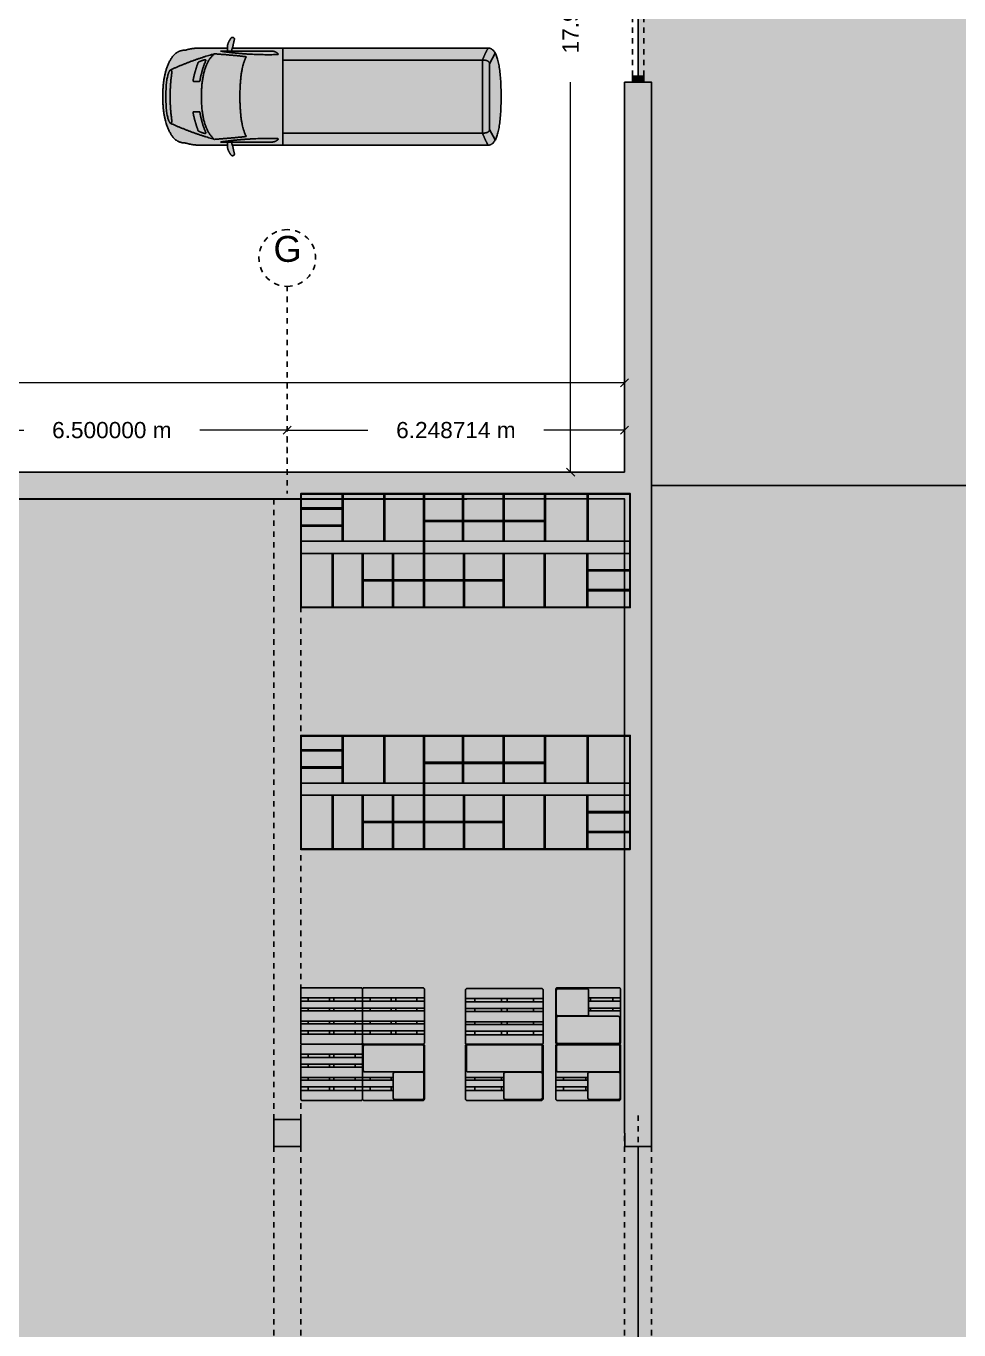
# Model space of a CAD drawing. Header units: metres. Extents: x -17 to 580, y -130 to 19.
# Drawn here: x 54.97 to 72.25, y -48.22 to -24.06 of the extents above; entities that cross this region are included whole.
import ezdxf

# ---------------------------------------------------------------- set-up
doc = ezdxf.new("R2010")
doc.units = ezdxf.units.M
for name, pattern in [('Column 50x50', [0]), ('Dash Line', [0.0009525, 0.000635, -0.0003175]), ('Dash Line_1', [0.008573, 0.005715, -0.002857]), ('Dash Line_2', [0.0009525, 0.000635, -0.0003175]), ('Default Separator', [0.0005, 0.0002, -0.0003]), ('Default Wall', [0]), ('Grey Dimension_ExtLine', [0.0025, 0, -0.0025]), ('Storage Zone 01', [0]), ('Storage Zone 02', [0]), ('Style Black Lines_4', [0]), ('Style Border  Fill_1', [0]), ('Style Border  Fill_4', [0])]:
    doc.linetypes.add(name, pattern=pattern)
for name, color, linetype, true_color in [('Annotations', 7, 'Continuous', 0x7a8bf7), ('Furniture', 7, 'Continuous', 0x7a8bf7), ('Imported blocks', 7, 'Continuous', 0x7a8bf7), ('Walls', 7, 'Continuous', 0xc7c7c7), ('Zones', 7, 'Continuous', 0x7a8bf7)]:
    doc.layers.add(name, color=color, linetype=linetype, true_color=true_color)
doc.styles.add('Grey Dimension', font='', dxfattribs={"height": 0.3})
doc.styles.add('Layout Text_1', font='', dxfattribs={"height": 0.48})
doc.styles.get('Grey Dimension').set_extended_font_data('arial')
doc.styles.get('Layout Text_1').set_extended_font_data('arial')
doc.dimstyles.new('Grey Dimension', dxfattribs={"dimtxt": 0.3, "dimasz": 0.15, "dimexe": 0, "dimexo": 0, "dimgap": 0.25, "dimtad": 0, "dimtih": 1, "dimtoh": 1, "dimdec": 6, "dimrnd": 1e-06, "dimzin": 0, "dimdsep": 46, "dimtxsty": 'Grey Dimension', "dimblk": 'OBLIQUE', "dimcen": 0.09, "dimadec": 0, "dimazin": 0, "dimtfac": 1, "dimtdec": 4, "dimtix": 1, "dimtofl": 0, "dimtmove": 2, "dimatfit": 3, "dimfxl": 1, "dimtolj": 1, "dimtzin": 0, "dimlwd": 5, "dimlwe": 5, "dimarcsym": 0})

# ---------------------------------------------------------------- blocks, each defined once
blk = doc.blocks.new('Pallets with goods')
at = {"layer": 'Imported blocks', "transparency": 33554483}
h = blk.add_hatch(color=256, dxfattribs=at)
edge = h.paths.add_edge_path(flags=0)
edge.add_spline(control_points=[(0.07, 0.191), (0.07, 0.67), (0.07, 1.149)], knot_values=[0, 0, 0, 1, 1, 1], degree=2, periodic=0)
edge.add_spline(control_points=[(0.07, 1.149), (0.078, 1.16), (0.087, 1.17)], knot_values=[0, 0, 0, 1, 1, 1], degree=2, periodic=0)
edge.add_spline(control_points=[(0.087, 1.17), (0.67, 1.17), (1.253, 1.17)], knot_values=[0, 0, 0, 1, 1, 1], degree=2, periodic=0)
edge.add_spline(control_points=[(1.253, 1.17), (1.262, 1.16), (1.27, 1.149)], knot_values=[0, 0, 0, 1, 1, 1], degree=2, periodic=0)
edge.add_spline(control_points=[(1.27, 1.149), (1.27, 0.67), (1.27, 0.191)], knot_values=[0, 0, 0, 1, 1, 1], degree=2, periodic=0)
edge.add_spline(control_points=[(1.27, 0.191), (1.262, 0.18), (1.253, 0.17)], knot_values=[0, 0, 0, 1, 1, 1], degree=2, periodic=0)
edge.add_spline(control_points=[(1.253, 0.17), (0.67, 0.17), (0.087, 0.17)], knot_values=[0, 0, 0, 1, 1, 1], degree=2, periodic=0)
edge.add_spline(control_points=[(0.087, 0.17), (0.078, 0.18), (0.07, 0.191)], knot_values=[0, 0, 0, 1, 1, 1], degree=2, periodic=0)
for points in [[(0.714, 0.932), (0.714, 0.992), (1.125, 0.992), (1.125, 0.932), (0.714, 0.932)], [(0.714, 0.811), (1.125, 0.811), (1.125, 0.763), (0.714, 0.763), (0.714, 0.811)]]:
    blk.add_hatch(color=256, dxfattribs=at).paths.add_polyline_path(points, flags=0)
at = {"layer": 'Imported blocks', "linetype": 'Style Black Lines_4'}
for points in [[(0.108, 1.153, 0.414214), (0.078, 1.123)], [(0.678, 1.123, 0.414214), (0.648, 1.153)], [(0.078, 0.701, 0.414214), (0.108, 0.671)], [(0.648, 0.671, 0.414214), (0.678, 0.701)]]:
    blk.add_lwpolyline(points, format="xyb", dxfattribs=at)
for points in [[(0.078, 1.123), (0.078, 0.701)], [(0.648, 1.153), (0.108, 1.153)], [(0.678, 0.701), (0.678, 1.123)], [(0.07, 0.992), (0.078, 0.992)], [(0.078, 0.932), (0.07, 0.932)], [(0.07, 0.811), (0.078, 0.811)], [(0.678, 0.992), (0.714, 0.992)], [(0.714, 0.932), (0.678, 0.932)], [(0.678, 0.811), (0.714, 0.811)], [(1.125, 0.992), (1.27, 0.992)], [(1.27, 0.932), (1.125, 0.932)], [(1.125, 0.811), (1.27, 0.811)], [(0.078, 0.763), (0.07, 0.763)], [(0.083, 0.634), (0.083, 0.212)], [(0.108, 0.671), (0.648, 0.671)], [(1.225, 0.664), (0.113, 0.664)], [(0.714, 0.763), (0.678, 0.763)], [(1.27, 0.763), (1.125, 0.763)], [(1.255, 0.212), (1.255, 0.634)], [(0.083, 0.577), (0.07, 0.577)], [(0.07, 0.529), (0.083, 0.529)], [(0.083, 0.408), (0.07, 0.408)], [(1.27, 0.577), (1.255, 0.577)], [(1.255, 0.529), (1.27, 0.529)], [(1.27, 0.408), (1.255, 0.408)], [(0.07, 0.348), (0.083, 0.348)], [(1.255, 0.348), (1.27, 0.348)], [(0.113, 0.182), (1.225, 0.182)]]:
    blk.add_lwpolyline(points, dxfattribs=at)
at = {"layer": 'Imported blocks', "linetype": 'Style Border  Fill_1'}
for points in [[(0.714, 0.932), (0.714, 0.992), (1.125, 0.992), (1.125, 0.932), (0.714, 0.932)], [(0.714, 0.811), (1.125, 0.811), (1.125, 0.763), (0.714, 0.763), (0.714, 0.811)]]:
    blk.add_lwpolyline(points, close=True, dxfattribs=at)
at = {"layer": 'Imported blocks'}
for points in [[(0.07, 1.149), (0.078, 1.16), (0.087, 1.17)], [(0.07, 0.191), (0.07, 0.67), (0.07, 1.149)], [(0.087, 1.17), (0.67, 1.17), (1.253, 1.17)], [(1.253, 1.17), (1.262, 1.16), (1.27, 1.149)], [(1.27, 1.149), (1.27, 0.67), (1.27, 0.191)], [(0.113, 0.664), (0.083, 0.664), (0.083, 0.634)], [(1.255, 0.634), (1.255, 0.664), (1.225, 0.664)], [(0.083, 0.212), (0.083, 0.182), (0.113, 0.182)], [(1.225, 0.182), (1.255, 0.182), (1.255, 0.212)], [(0.087, 0.17), (0.078, 0.18), (0.07, 0.191)], [(1.253, 0.17), (0.67, 0.17), (0.087, 0.17)], [(1.27, 0.191), (1.262, 0.18), (1.253, 0.17)]]:
    blk.add_open_spline(points, degree=2, dxfattribs=at)
blk = doc.blocks.new('Van')
at = {"layer": 'Imported blocks', "transparency": 33554483}
h = blk.add_hatch(color=256, dxfattribs=at)
edge = h.paths.add_edge_path(flags=0)
edge.add_spline(control_points=[(4.154, 0.359), (4.154, 0.12), (3.254, 0.12)], knot_values=[0, 0, 0, 1, 1, 1], degree=2, periodic=0)
edge.add_spline(control_points=[(3.254, 0.12), (2.354, 0.12), (2.354, 0.359)], knot_values=[0, 0, 0, 1, 1, 1], degree=2, periodic=0)
edge.add_spline(control_points=[(2.354, 0.359), (2.354, 2.729), (2.354, 5.099)], knot_values=[0, 0, 0, 1, 1, 1], degree=2, periodic=0)
edge.add_spline(control_points=[(2.354, 5.099), (2.344, 5.095), (2.334, 5.09)], knot_values=[0, 0, 0, 1, 1, 1], degree=2, periodic=0)
edge.add_spline(control_points=[(2.334, 5.09), (2.261, 5.078), (2.189, 5.058)], knot_values=[0, 0, 0, 1, 1, 1], degree=2, periodic=0)
edge.add_spline(control_points=[(2.189, 5.058), (2.167, 5.063), (2.16, 5.085)], knot_values=[0, 0, 0, 1, 1, 1], degree=2, periodic=0)
edge.add_spline(control_points=[(2.16, 5.085), (2.154, 5.107), (2.17, 5.123)], knot_values=[0, 0, 0, 1, 1, 1], degree=2, periodic=0)
edge.add_spline(control_points=[(2.17, 5.123), (2.224, 5.162), (2.287, 5.184)], knot_values=[0, 0, 0, 1, 1, 1], degree=2, periodic=0)
edge.add_spline(control_points=[(2.287, 5.184), (2.32, 5.188), (2.354, 5.188)], knot_values=[0, 0, 0, 1, 1, 1], degree=2, periodic=0)
edge.add_spline(control_points=[(2.354, 5.188), (2.354, 5.445), (2.354, 5.703)], knot_values=[0, 0, 0, 1, 1, 1], degree=2, periodic=0)
edge.add_spline(control_points=[(2.354, 5.703), (2.354, 5.838), (2.394, 5.966)], knot_values=[0, 0, 0, 1, 1, 1], degree=2, periodic=0)
edge.add_spline(control_points=[(2.394, 5.966), (2.394, 6.122), (2.522, 6.212)], knot_values=[0, 0, 0, 1, 1, 1], degree=2, periodic=0)
edge.add_spline(control_points=[(2.522, 6.212), (2.774, 6.388), (3.254, 6.388)], knot_values=[0, 0, 0, 1, 1, 1], degree=2, periodic=0)
edge.add_spline(control_points=[(3.254, 6.388), (3.734, 6.388), (3.987, 6.212)], knot_values=[0, 0, 0, 1, 1, 1], degree=2, periodic=0)
edge.add_spline(control_points=[(3.987, 6.212), (4.114, 6.122), (4.115, 5.966)], knot_values=[0, 0, 0, 1, 1, 1], degree=2, periodic=0)
edge.add_spline(control_points=[(4.115, 5.966), (4.154, 5.838), (4.154, 5.703)], knot_values=[0, 0, 0, 1, 1, 1], degree=2, periodic=0)
edge.add_spline(control_points=[(4.154, 5.703), (4.154, 5.445), (4.154, 5.188)], knot_values=[0, 0, 0, 1, 1, 1], degree=2, periodic=0)
edge.add_spline(control_points=[(4.154, 5.188), (4.188, 5.188), (4.222, 5.184)], knot_values=[0, 0, 0, 1, 1, 1], degree=2, periodic=0)
edge.add_spline(control_points=[(4.222, 5.184), (4.285, 5.162), (4.338, 5.123)], knot_values=[0, 0, 0, 1, 1, 1], degree=2, periodic=0)
edge.add_spline(control_points=[(4.338, 5.123), (4.354, 5.107), (4.348, 5.085)], knot_values=[0, 0, 0, 1, 1, 1], degree=2, periodic=0)
edge.add_spline(control_points=[(4.348, 5.085), (4.342, 5.063), (4.319, 5.058)], knot_values=[0, 0, 0, 1, 1, 1], degree=2, periodic=0)
edge.add_spline(control_points=[(4.319, 5.058), (4.248, 5.078), (4.174, 5.09)], knot_values=[0, 0, 0, 1, 1, 1], degree=2, periodic=0)
edge.add_spline(control_points=[(4.174, 5.09), (4.164, 5.095), (4.154, 5.099)], knot_values=[0, 0, 0, 1, 1, 1], degree=2, periodic=0)
edge.add_spline(control_points=[(4.154, 5.099), (4.154, 2.729), (4.154, 0.359)], knot_values=[0, 0, 0, 1, 1, 1], degree=2, periodic=0)
at = {"layer": 'Imported blocks', "linetype": 'Style Black Lines_4'}
for points in [[(2.412, 5.315), (2.412, 4.367)], [(4.096, 5.315), (4.096, 4.367)], [(2.577, 4.161), (2.354, 4.161)], [(3.931, 4.161), (4.154, 4.161)], [(2.646, 0.335), (2.453, 0.229)], [(3.862, 0.335), (4.056, 0.229)]]:
    blk.add_lwpolyline(points, dxfattribs=at)
at = {"layer": 'Imported blocks'}
for points in [[(2.522, 6.212), (2.774, 6.388), (3.254, 6.388)], [(3.254, 6.33), (2.869, 6.33), (2.763, 6.251)], [(3.254, 6.388), (3.734, 6.388), (3.987, 6.212)], [(3.745, 6.251), (3.639, 6.33), (3.254, 6.33)], [(2.394, 5.966), (2.394, 6.122), (2.522, 6.212)], [(2.462, 5.429), (2.58, 5.852), (2.763, 6.251)], [(2.763, 6.251), (2.762, 6.237), (2.772, 6.227)], [(2.772, 6.227), (2.782, 6.217), (2.796, 6.217)], [(2.796, 6.217), (3.024, 6.251), (3.254, 6.251)], [(3.254, 6.251), (3.484, 6.251), (3.712, 6.217)], [(3.712, 6.217), (3.726, 6.217), (3.736, 6.227)], [(3.736, 6.227), (3.746, 6.237), (3.745, 6.251)], [(3.745, 6.251), (3.929, 5.852), (4.047, 5.429)], [(3.987, 6.212), (4.114, 6.122), (4.115, 5.966)], [(2.354, 5.703), (2.354, 5.838), (2.394, 5.966)], [(2.958, 5.826), (2.786, 5.794), (2.622, 5.731)], [(2.969, 5.823), (2.964, 5.827), (2.958, 5.826)], [(2.974, 5.813), (2.974, 5.819), (2.969, 5.823)], [(2.972, 5.71), (2.972, 5.761), (2.974, 5.813)], [(3.535, 5.813), (3.535, 5.819), (3.539, 5.823)], [(3.536, 5.71), (3.536, 5.761), (3.535, 5.813)], [(3.539, 5.823), (3.544, 5.827), (3.55, 5.826)], [(3.55, 5.826), (3.723, 5.794), (3.886, 5.731)], [(4.115, 5.966), (4.154, 5.838), (4.154, 5.703)], [(2.354, 5.188), (2.354, 5.445), (2.354, 5.703)], [(2.462, 5.429), (2.657, 5.671), (3.254, 5.671)], [(2.615, 5.725), (2.585, 5.668), (2.57, 5.605)], [(2.57, 5.605), (2.568, 5.597), (2.574, 5.592)], [(2.574, 5.592), (2.58, 5.587), (2.588, 5.59)], [(2.588, 5.59), (2.767, 5.669), (2.961, 5.698)], [(2.622, 5.731), (2.617, 5.729), (2.615, 5.725)], [(2.961, 5.698), (2.972, 5.699), (2.972, 5.71)], [(3.254, 5.671), (3.852, 5.671), (4.047, 5.429)], [(3.547, 5.698), (3.536, 5.699), (3.536, 5.71)], [(3.921, 5.59), (3.741, 5.669), (3.547, 5.698)], [(3.886, 5.731), (3.891, 5.729), (3.893, 5.725)], [(3.893, 5.725), (3.923, 5.668), (3.938, 5.605)], [(3.934, 5.592), (3.928, 5.587), (3.921, 5.59)], [(3.938, 5.605), (3.94, 5.597), (3.934, 5.592)], [(4.154, 5.703), (4.154, 5.445), (4.154, 5.188)], [(2.515, 4.84), (2.483, 5.134), (2.462, 5.429)], [(4.047, 5.429), (4.026, 5.134), (3.994, 4.84)], [(2.16, 5.085), (2.154, 5.107), (2.17, 5.123)], [(2.189, 5.058), (2.167, 5.063), (2.16, 5.085)], [(2.17, 5.123), (2.224, 5.162), (2.287, 5.184)], [(2.334, 5.09), (2.261, 5.078), (2.189, 5.058)], [(2.287, 5.184), (2.32, 5.188), (2.354, 5.188)], [(2.354, 5.099), (2.344, 5.095), (2.334, 5.09)], [(2.354, 5.188), (2.383, 5.188), (2.412, 5.184)], [(2.412, 5.113), (2.382, 5.109), (2.354, 5.099)], [(2.354, 0.359), (2.354, 2.729), (2.354, 5.099)], [(2.476, 4.268), (2.49, 4.794), (2.412, 5.315)], [(4.033, 4.268), (4.018, 4.794), (4.096, 5.315)], [(4.154, 5.188), (4.125, 5.188), (4.096, 5.184)], [(4.096, 5.113), (4.126, 5.109), (4.154, 5.099)], [(4.154, 5.188), (4.188, 5.188), (4.222, 5.184)], [(4.174, 5.09), (4.164, 5.095), (4.154, 5.099)], [(4.154, 5.099), (4.154, 2.729), (4.154, 0.359)], [(4.319, 5.058), (4.248, 5.078), (4.174, 5.09)], [(4.222, 5.184), (4.285, 5.162), (4.338, 5.123)], [(4.348, 5.085), (4.342, 5.063), (4.319, 5.058)], [(4.338, 5.123), (4.354, 5.107), (4.348, 5.085)], [(3.254, 4.958), (2.729, 4.958), (2.515, 4.84)], [(3.994, 4.84), (3.779, 4.958), (3.254, 4.958)], [(2.412, 4.367), (2.411, 4.328), (2.429, 4.294)], [(4.096, 4.367), (4.097, 4.328), (4.08, 4.294)], [(2.429, 4.294), (2.475, 4.218), (2.476, 4.268)], [(2.577, 0.465), (2.577, 2.313), (2.577, 4.161)], [(2.577, 4.161), (3.254, 4.161), (3.931, 4.161)], [(3.931, 4.161), (3.931, 2.313), (3.931, 0.465)], [(4.08, 4.294), (4.034, 4.218), (4.033, 4.268)], [(2.577, 0.465), (2.461, 0.422), (2.354, 0.359)], [(3.254, 0.12), (2.354, 0.12), (2.354, 0.359)], [(2.646, 0.335), (2.577, 0.335), (2.577, 0.465)], [(3.931, 0.465), (3.254, 0.465), (2.577, 0.465)], [(3.862, 0.335), (3.254, 0.335), (2.646, 0.335)], [(4.154, 0.359), (4.154, 0.12), (3.254, 0.12)], [(3.931, 0.465), (3.931, 0.335), (3.862, 0.335)], [(4.154, 0.359), (4.047, 0.422), (3.931, 0.465)]]:
    blk.add_open_spline(points, degree=2, dxfattribs=at)
blk = doc.blocks.new('Opening')
at = {"layer": 'Walls', "transparency": 33554483}
for points in [[(-1.5, -0.106), (-1.393, -0.106), (-1.393, 0.106), (-1.5, 0.106), (-1.5, -0.106)], [(1.5, -0.106), (1.393, -0.106), (1.393, 0.106), (1.5, 0.106), (1.5, -0.106)]]:
    blk.add_hatch(color=256, dxfattribs=at).paths.add_polyline_path(points, flags=0)
at = {"layer": 'Walls', "linetype": 'Style Border  Fill_4'}
for points in [[(-1.5, -0.106), (-1.393, -0.106), (-1.393, 0.106), (-1.5, 0.106), (-1.5, -0.106)], [(1.5, -0.106), (1.393, -0.106), (1.393, 0.106), (1.5, 0.106), (1.5, -0.106)]]:
    blk.add_lwpolyline(points, close=True, dxfattribs=at)
at = {"layer": 'Walls', "linetype": 'Dash Line'}
for points in [[(-1.393, 0.106), (1.393, 0.106)], [(-1.393, -0.106), (1.393, -0.106)]]:
    blk.add_lwpolyline(points, dxfattribs=at)
blk = doc.blocks.new('Commercial storage L')
at = {"layer": 'Imported blocks', "transparency": 33554483}
blk.add_hatch(color=256, dxfattribs=at).paths.add_polyline_path([(7.112, 2.565), (0.13, 2.565), (0.12, 2.565), (0.12, 4.678), (7.122, 4.678), (7.122, 2.565), (7.112, 2.565)], flags=0)
at = {"layer": 'Imported blocks', "linetype": 'Style Border  Fill_1'}
blk.add_lwpolyline([(7.112, 2.565), (0.13, 2.565), (0.12, 2.565), (0.12, 4.678), (7.122, 4.678), (7.122, 2.565), (7.112, 2.565)], close=True, dxfattribs=at)
at = {"layer": 'Imported blocks', "linetype": 'Style Black Lines_4'}
blk.add_lwpolyline([(7.112, 2.575), (4.494, 2.575), (0.13, 2.575), (0.13, 4.667), (4.494, 4.667), (7.112, 4.667), (7.112, 2.575)], close=True, dxfattribs=at)
for points in [[(1.022, 4.667), (1.022, 3.673)], [(1.043, 4.667), (1.043, 3.673)], [(1.925, 4.667), (1.925, 3.673)], [(1.946, 4.667), (1.946, 3.673)], [(2.797, 4.667), (2.797, 3.673)], [(2.817, 4.667), (2.817, 3.673)], [(3.643, 4.667), (3.643, 4.181)], [(3.664, 4.667), (3.664, 4.181)], [(4.494, 4.181), (4.494, 4.667)], [(4.515, 4.181), (4.515, 4.667)], [(5.151, 4.667), (5.151, 4.181)], [(5.172, 4.667), (5.172, 4.181)], [(5.792, 4.667), (5.792, 3.673)], [(5.813, 4.667), (5.813, 3.673)], [(6.434, 4.667), (6.434, 3.673)], [(6.455, 4.667), (6.455, 3.673)], [(1.022, 4.364), (0.13, 4.364)], [(1.022, 4.343), (0.13, 4.343)], [(2.817, 4.181), (4.494, 4.181), (5.161, 4.181), (5.792, 4.181)], [(2.817, 4.16), (4.494, 4.16), (5.161, 4.16), (5.792, 4.16)], [(3.643, 4.16), (3.643, 3.673)], [(3.664, 4.16), (3.664, 3.673)], [(4.494, 2.575), (4.494, 3.448), (4.494, 3.673), (4.494, 4.16)], [(4.515, 2.575), (4.515, 4.16)], [(5.151, 4.16), (5.151, 3.673)], [(5.172, 4.16), (5.172, 3.673)], [(1.022, 3.998), (0.13, 3.998)], [(1.022, 3.977), (0.13, 3.977)], [(0.13, 3.673), (4.494, 3.673), (7.112, 3.673)], [(0.13, 3.448), (4.494, 3.448), (7.112, 3.448)], [(1.011, 2.575), (1.011, 3.448)], [(1.032, 2.575), (1.032, 3.448)], [(1.923, 2.575), (1.923, 3.448)], [(1.944, 2.575), (1.944, 3.448)], [(2.796, 3.083), (2.796, 3.448)], [(2.817, 3.083), (2.817, 3.448)], [(3.664, 3.083), (3.664, 3.448)], [(3.685, 3.083), (3.685, 3.448)], [(5.336, 2.575), (5.336, 3.448)], [(5.357, 2.575), (5.357, 3.448)], [(6.219, 2.575), (6.219, 3.448)], [(6.24, 2.575), (6.24, 3.448)], [(6.24, 3.17), (7.112, 3.17)], [(6.24, 3.149), (7.112, 3.149)], [(4.494, 3.083), (1.944, 3.083)], [(4.494, 3.062), (1.944, 3.062)], [(2.796, 2.575), (2.796, 3.062)], [(2.817, 2.575), (2.817, 3.062)], [(3.664, 2.575), (3.664, 3.062)], [(3.685, 2.575), (3.685, 3.062)], [(6.24, 2.851), (7.112, 2.851)], [(6.24, 2.83), (7.112, 2.83)]]:
    blk.add_lwpolyline(points, dxfattribs=at)
blk = doc.blocks.new('Pallets')
at = {"layer": 'Imported blocks', "transparency": 33554483}
h = blk.add_hatch(color=256, dxfattribs=at)
edge = h.paths.add_edge_path(flags=0)
edge.add_spline(control_points=[(0.07, 0.191), (0.07, 0.67), (0.07, 1.149)], knot_values=[0, 0, 0, 1, 1, 1], degree=2, periodic=0)
edge.add_spline(control_points=[(0.07, 1.149), (0.078, 1.16), (0.087, 1.17)], knot_values=[0, 0, 0, 1, 1, 1], degree=2, periodic=0)
edge.add_spline(control_points=[(0.087, 1.17), (0.67, 1.17), (1.253, 1.17)], knot_values=[0, 0, 0, 1, 1, 1], degree=2, periodic=0)
edge.add_spline(control_points=[(1.253, 1.17), (1.262, 1.16), (1.27, 1.149)], knot_values=[0, 0, 0, 1, 1, 1], degree=2, periodic=0)
edge.add_spline(control_points=[(1.27, 1.149), (1.27, 0.67), (1.27, 0.191)], knot_values=[0, 0, 0, 1, 1, 1], degree=2, periodic=0)
edge.add_spline(control_points=[(1.27, 0.191), (1.262, 0.18), (1.253, 0.17)], knot_values=[0, 0, 0, 1, 1, 1], degree=2, periodic=0)
edge.add_spline(control_points=[(1.253, 0.17), (0.67, 0.17), (0.087, 0.17)], knot_values=[0, 0, 0, 1, 1, 1], degree=2, periodic=0)
edge.add_spline(control_points=[(0.087, 0.17), (0.078, 0.18), (0.07, 0.191)], knot_values=[0, 0, 0, 1, 1, 1], degree=2, periodic=0)
for points in [[(0.626, 0.932), (0.215, 0.932), (0.215, 0.992), (0.626, 0.992), (0.626, 0.932)], [(0.215, 0.763), (0.215, 0.811), (0.626, 0.811), (0.626, 0.763), (0.215, 0.763)], [(0.714, 0.932), (0.714, 0.992), (1.125, 0.992), (1.125, 0.932), (0.714, 0.932)], [(0.714, 0.811), (1.125, 0.811), (1.125, 0.763), (0.714, 0.763), (0.714, 0.811)], [(0.215, 0.529), (0.626, 0.529), (0.626, 0.577), (0.215, 0.577), (0.215, 0.529)], [(0.626, 0.408), (0.215, 0.408), (0.215, 0.348), (0.626, 0.348), (0.626, 0.408)], [(0.714, 0.529), (1.125, 0.529), (1.125, 0.577), (0.714, 0.577), (0.714, 0.529)], [(1.125, 0.408), (0.714, 0.408), (0.714, 0.348), (1.125, 0.348), (1.125, 0.408)]]:
    blk.add_hatch(color=256, dxfattribs=at).paths.add_polyline_path(points, flags=0)
at = {"layer": 'Imported blocks', "linetype": 'Style Black Lines_4'}
for points in [[(0.07, 0.992), (0.215, 0.992)], [(0.215, 0.932), (0.07, 0.932)], [(0.07, 0.811), (0.215, 0.811)], [(0.626, 0.992), (0.714, 0.992)], [(0.714, 0.932), (0.626, 0.932)], [(0.626, 0.811), (0.714, 0.811)], [(1.125, 0.992), (1.27, 0.992)], [(1.27, 0.932), (1.125, 0.932)], [(1.125, 0.811), (1.27, 0.811)], [(0.215, 0.763), (0.07, 0.763)], [(0.714, 0.763), (0.626, 0.763)], [(1.27, 0.763), (1.125, 0.763)], [(0.215, 0.577), (0.07, 0.577)], [(0.07, 0.529), (0.215, 0.529)], [(0.215, 0.408), (0.07, 0.408)], [(0.714, 0.577), (0.626, 0.577)], [(0.626, 0.529), (0.714, 0.529)], [(0.714, 0.408), (0.626, 0.408)], [(1.27, 0.577), (1.125, 0.577)], [(1.125, 0.529), (1.27, 0.529)], [(1.27, 0.408), (1.125, 0.408)], [(0.07, 0.348), (0.215, 0.348)], [(0.626, 0.348), (0.714, 0.348)], [(1.125, 0.348), (1.27, 0.348)]]:
    blk.add_lwpolyline(points, dxfattribs=at)
at = {"layer": 'Imported blocks', "linetype": 'Style Border  Fill_1'}
for points in [[(0.626, 0.932), (0.215, 0.932), (0.215, 0.992), (0.626, 0.992), (0.626, 0.932)], [(0.215, 0.763), (0.215, 0.811), (0.626, 0.811), (0.626, 0.763), (0.215, 0.763)], [(0.714, 0.932), (0.714, 0.992), (1.125, 0.992), (1.125, 0.932), (0.714, 0.932)], [(0.714, 0.811), (1.125, 0.811), (1.125, 0.763), (0.714, 0.763), (0.714, 0.811)], [(0.215, 0.529), (0.626, 0.529), (0.626, 0.577), (0.215, 0.577), (0.215, 0.529)], [(0.626, 0.408), (0.215, 0.408), (0.215, 0.348), (0.626, 0.348), (0.626, 0.408)], [(0.714, 0.529), (1.125, 0.529), (1.125, 0.577), (0.714, 0.577), (0.714, 0.529)], [(1.125, 0.408), (0.714, 0.408), (0.714, 0.348), (1.125, 0.348), (1.125, 0.408)]]:
    blk.add_lwpolyline(points, close=True, dxfattribs=at)
at = {"layer": 'Imported blocks'}
for points in [[(0.07, 1.149), (0.078, 1.16), (0.087, 1.17)], [(0.07, 0.191), (0.07, 0.67), (0.07, 1.149)], [(0.087, 1.17), (0.67, 1.17), (1.253, 1.17)], [(1.253, 1.17), (1.262, 1.16), (1.27, 1.149)], [(1.27, 1.149), (1.27, 0.67), (1.27, 0.191)], [(0.087, 0.17), (0.078, 0.18), (0.07, 0.191)], [(1.253, 0.17), (0.67, 0.17), (0.087, 0.17)], [(1.27, 0.191), (1.262, 0.18), (1.253, 0.17)]]:
    blk.add_open_spline(points, degree=2, dxfattribs=at)
blk = doc.blocks.new('_Oblique')
at = {"color": 0, "linetype": 'ByBlock', "lineweight": -2}
blk.add_line((-0.5, -0.5), (0.5, 0.5), dxfattribs=at)
blk = doc.blocks.new('*D193')
at = {"layer": 'Annotations', "color": 0, "linetype": 'Grey Dimension_ExtLine', "lineweight": 5}
for p, q in [((53.305, -32.157), (53.305, -31.548)), ((59.805, -32.157), (59.805, -31.548))]:
    blk.add_line(p, q, dxfattribs=at)
at = {"layer": 'Annotations', "color": 0, "lineweight": 5}
for p, q in [((53.305, -31.548), (54.926, -31.548)), ((59.805, -31.548), (58.183, -31.548))]:
    blk.add_line(p, q, dxfattribs=at)
at = {"layer": 'Defpoints', "color": 0}
for p in [(59.805, -31.548), (53.305, -32.157), (59.805, -32.157)]:
    blk.add_point(p, dxfattribs=at)
at = {"layer": 'Annotations', "color": 0, "lineweight": 5, "xscale": 0.15, "yscale": 0.15, "zscale": 0.15, "rotation": 180}
blk.add_blockref('_Oblique', (53.305, -31.548), dxfattribs=at)
at = {"layer": 'Annotations', "color": 0, "lineweight": 5, "xscale": 0.15, "yscale": 0.15, "zscale": 0.15}
blk.add_blockref('_Oblique', (59.805, -31.548), dxfattribs=at)
at = {"layer": 'Annotations', "color": 0, "insert": (56.555, -31.548), "char_height": 0.3, "attachment_point": 5, "style": 'Grey Dimension'}
blk.add_mtext('\\A1;6.500000 m', dxfattribs=at)
blk = doc.blocks.new('*D223')
at = {"layer": 'Annotations', "color": 0, "linetype": 'Grey Dimension_ExtLine', "lineweight": 5}
for p, q in [((59.805, -32.157), (59.805, -31.548)), ((66.053, -32.157), (66.053, -31.548))]:
    blk.add_line(p, q, dxfattribs=at)
at = {"layer": 'Annotations', "color": 0, "lineweight": 5}
for p, q in [((59.805, -31.548), (61.3, -31.548)), ((66.053, -31.548), (64.558, -31.548))]:
    blk.add_line(p, q, dxfattribs=at)
at = {"layer": 'Defpoints', "color": 0}
for p in [(66.053, -31.548), (59.805, -32.157), (66.053, -32.157)]:
    blk.add_point(p, dxfattribs=at)
at = {"layer": 'Annotations', "color": 0, "lineweight": 5, "xscale": 0.15, "yscale": 0.15, "zscale": 0.15, "rotation": 180}
blk.add_blockref('_Oblique', (59.805, -31.548), dxfattribs=at)
at = {"layer": 'Annotations', "color": 0, "lineweight": 5, "xscale": 0.15, "yscale": 0.15, "zscale": 0.15}
blk.add_blockref('_Oblique', (66.053, -31.548), dxfattribs=at)
at = {"layer": 'Annotations', "color": 0, "insert": (62.929, -31.548), "char_height": 0.3, "attachment_point": 5, "style": 'Grey Dimension'}
blk.add_mtext('\\A1;6.248714 m', dxfattribs=at)
blk = doc.blocks.new('*D233')
at = {"layer": 'Annotations', "color": 0, "linetype": 'Grey Dimension_ExtLine', "lineweight": 5}
for p, q in [((66.053, -14.36), (65.055, -14.36)), ((66.053, -32.324), (65.055, -32.324))]:
    blk.add_line(p, q, dxfattribs=at)
at = {"layer": 'Annotations', "color": 0, "lineweight": 5}
for p, q in [((65.055, -14.36), (65.055, -21.584)), ((65.055, -32.324), (65.055, -25.099))]:
    blk.add_line(p, q, dxfattribs=at)
at = {"layer": 'Defpoints', "color": 0}
for p in [(65.055, -14.36), (66.053, -14.36), (66.053, -32.324)]:
    blk.add_point(p, dxfattribs=at)
at = {"layer": 'Annotations', "color": 0, "lineweight": 5, "xscale": 0.15, "yscale": 0.15, "zscale": 0.15}
for p, rotation in [((65.055, -14.36), 90), ((65.055, -32.324), 270)]:
    blk.add_blockref('_Oblique', p, dxfattribs=dict(at, rotation=rotation))
at = {"layer": 'Annotations', "color": 0, "insert": (65.055, -23.342), "char_height": 0.3, "attachment_point": 5, "rotation": 90, "style": 'Grey Dimension'}
blk.add_mtext('\\A1;17.964093 m', dxfattribs=at)
blk = doc.blocks.new('*D252')
at = {"layer": 'Annotations', "color": 0, "linetype": 'Grey Dimension_ExtLine', "lineweight": 5}
for p, q in [((20.805, -31.548), (20.805, -30.669)), ((66.053, -31.548), (66.053, -30.669))]:
    blk.add_line(p, q, dxfattribs=at)
at = {"layer": 'Annotations', "color": 0, "lineweight": 5}
for p, q in [((20.805, -30.669), (41.651, -30.669)), ((66.053, -30.669), (45.208, -30.669))]:
    blk.add_line(p, q, dxfattribs=at)
at = {"layer": 'Defpoints', "color": 0}
for p in [(66.053, -30.669), (20.805, -31.548), (66.053, -31.548)]:
    blk.add_point(p, dxfattribs=at)
at = {"layer": 'Annotations', "color": 0, "lineweight": 5, "xscale": 0.15, "yscale": 0.15, "zscale": 0.15, "rotation": 180}
blk.add_blockref('_Oblique', (20.805, -30.669), dxfattribs=at)
at = {"layer": 'Annotations', "color": 0, "lineweight": 5, "xscale": 0.15, "yscale": 0.15, "zscale": 0.15}
blk.add_blockref('_Oblique', (66.053, -30.669), dxfattribs=at)
at = {"layer": 'Annotations', "color": 0, "insert": (43.429, -30.669), "char_height": 0.3, "attachment_point": 5, "style": 'Grey Dimension'}
blk.add_mtext('\\A1;45.248470 m', dxfattribs=at)

msp = doc.modelspace()

# ---------------------------------------------------------------- hatches: boundary and pattern name
at = {"layer": 'Walls', "transparency": 33554483}
h = msp.add_hatch(color=256, dxfattribs=at)
h.paths.add_polyline_path([(66.0534062, -44.5732341), (66.0534062, -32.823219), (66.1587372, -32.8232176), (66.5538957, -32.8232176), (66.5538957, -38.3232176), (66.0554885, -38.3232176), (66.0554885, -38.8232176), (66.5538957, -38.8232176), (66.5538957, -44.3232176), (66.0554885, -44.3232176), (66.0554885, -44.5732341), (66.0534062, -44.5732341)], flags=0)
h.paths.add_polyline_path([(66.0534062, -32.323219), (66.0534062, -25.0989781), (66.5534062, -25.0989781), (66.5534062, -26.3706156), (66.0567743, -26.3706156), (66.0567743, -26.8706156), (66.5534062, -26.8706156), (66.5538957, -32.3232176), (66.0554885, -32.3232176), (66.0534062, -32.323219)], flags=0)
h.paths.add_polyline_path([(66.0534062, -21.8965509), (66.0534062, -19.3650136), (66.5534062, -19.3650136), (66.5534062, -20.3636397), (66.0567743, -20.3636397), (66.0567743, -20.8636397), (66.5534062, -20.8636397), (66.5534062, -21.8965509), (66.0534062, -21.8965509)], flags=0)
h.paths.add_polyline_path([(66.0534062, -16.1625864), (66.0534062, -14.8595581), (66.0567743, -14.8595581), (66.0567743, -14.861818), (66.5534062, -14.861818), (66.5534062, -16.1625864), (66.0534062, -16.1625864)], flags=0)
for points in [[(66.0567743, -26.8706156), (66.0567743, -26.3706156), (66.5534062, -26.3706156), (66.5551815, -26.3706156), (66.5551815, -26.8706156), (66.5534062, -26.8706156), (66.0567743, -26.8706156)], [(59.5554885, -32.8232176), (59.5554885, -32.3232176), (60.0538957, -32.3232176), (60.0538957, -32.8232176), (59.5554885, -32.8232176)], [(66.0542027, -32.8232176), (66.0542027, -32.3232176), (66.5526098, -32.3232176), (66.5526098, -32.8232176), (66.0542027, -32.8232176)], [(66.5526098, -32.8232176), (66.5526098, -32.3232176), (66.5538957, -32.3232176), (66.5538957, -32.8232176), (66.5526098, -32.8232176)], [(66.0554885, -38.8232176), (66.0554885, -38.3232176), (66.5538957, -38.3232176), (66.5538957, -38.8232176), (66.0554885, -38.8232176)], [(59.5567743, -44.8232176), (59.5567743, -44.3232176), (60.0551815, -44.3232176), (60.0551815, -44.8232176), (59.5567743, -44.8232176)], [(66.0554885, -44.8232176), (66.0554885, -44.5732341), (66.0554885, -44.3232176), (66.5538957, -44.3232176), (66.5538957, -44.8232176), (66.0554885, -44.8232176)]]:
    msp.add_hatch(color=256, dxfattribs=at).paths.add_polyline_path(points, flags=0)
h = msp.add_hatch(color=256, dxfattribs=at)
h.paths.add_polyline_path([(34.2902612, -32.3236521), (34.290268, -32.8236521), (40.0554885, -32.8232176), (40.0554885, -32.3232176), (34.2902612, -32.3236521)], flags=0)
h.paths.add_polyline_path([(40.5538957, -32.8232176), (40.5538957, -32.3232176), (46.5554885, -32.3232176), (46.5554885, -32.8232176), (40.5538957, -32.8232176)], flags=0)
h.paths.add_polyline_path([(47.0538957, -32.8232176), (47.0538957, -32.3232176), (53.0554885, -32.3232176), (53.0554885, -32.8232176), (47.0538957, -32.8232176)], flags=0)
h.paths.add_polyline_path([(53.5538957, -32.8232176), (53.5538957, -32.3232176), (59.5554885, -32.3232176), (59.5554885, -32.8232176), (53.5538957, -32.8232176)], flags=0)
h.paths.add_polyline_path([(60.0538957, -32.8232176), (60.0538957, -32.3232176), (66.0534062, -32.323219), (66.0542027, -32.3232176), (66.0542027, -32.8232176), (66.0534062, -32.823219), (60.0538957, -32.8232176)], flags=0)
at = {"layer": 'Zones', "transparency": 33554483}
for points in [[(73.1659614, -32.2992579), (72.6675542, -32.2992579), (72.6675542, -32.5736359), (66.5534062, -32.5732176), (66.5534062, -26.8706156), (66.5551815, -26.8706156), (66.5551815, -26.3706156), (66.5534062, -26.3706156), (66.5534062, -25.0989781), (66.3034062, -25.0989781), (66.3034062, -21.8965509), (66.5534062, -21.8965509), (66.5534062, -20.8636397), (66.5551815, -20.8636397), (66.5551815, -20.3636397), (66.5534062, -20.3636397), (66.5534062, -19.3650136), (66.3034062, -19.3650136), (66.3034062, -16.1625864), (66.5534062, -16.1625864), (66.5534062, -14.861818), (66.5551815, -14.861818), (66.5551815, -14.8595581), (72.5567743, -14.8595581), (72.5567743, -14.8607913), (73.0551815, -14.8607913), (73.0551815, -14.8595581), (79.0567743, -14.8595581), (79.0567743, -14.8607913), (79.5551815, -14.8607913), (79.5551815, -14.8595581), (85.5567743, -14.8595581), (85.5567743, -14.8607913), (86.0551815, -14.8607913), (86.0551815, -14.8595581), (92.0530025, -14.8595581), (92.0530025, -32.3236521), (73.1659614, -32.3236521), (73.1659614, -32.2992579)], [(79.0554885, -32.8236521), (79.0554885, -32.832611), (79.5538957, -32.832611), (79.5538957, -32.8236521), (99.4387779, -32.8236523), (99.4387779, -36.687078), (99.5137779, -36.687078), (99.5137779, -37.6869945), (99.4387779, -37.6869945), (99.4387779, -38.7092532), (99.5137779, -38.7092532), (99.5137779, -39.7091697), (99.4387779, -39.7091697), (99.4387779, -41.0223454), (99.5137779, -41.0223454), (99.5137779, -42.0222619), (99.4387779, -42.0222619), (99.4387779, -47.1368103), (100.5683151, -47.1368103), (100.5683151, -47.0618103), (102.1682934, -47.0618103), (102.1682934, -47.1368103), (105.1246091, -47.1368103), (105.0399472, -47.8226166), (105.2880638, -47.8532462), (105.0920367, -49.4411706), (104.8439202, -49.4105409), (104.164533, -54.9139407), (102.4943581, -54.9139407), (102.4943581, -55.1639407), (100.584146, -55.1639407), (100.584146, -54.9139407), (99.0495688, -54.9139407), (99.0495688, -52.330623), (97.6432475, -52.330623), (97.6432475, -52.580623), (93.4458824, -52.580623), (93.4458824, -52.330623), (91.1312676, -52.330623), (91.1312676, -52.580623), (86.9339025, -52.580623), (86.9339025, -52.330623), (84.6503006, -52.330623), (84.6503006, -52.580623), (80.4529354, -52.580623), (80.4529354, -52.330623), (78.1847839, -52.330623), (78.1847839, -52.580623), (73.9874188, -52.580623), (73.9874188, -52.330623), (66.5534728, -52.330623), (66.5534062, -50.5732081), (66.3034062, -50.5732176), (66.3034062, -44.8232176), (66.5538957, -44.8232176), (66.5538957, -44.3232176), (66.5534062, -32.5732176), (72.6675542, -32.5736359), (72.6675542, -32.7992579), (72.9041373, -32.7992579), (72.9041373, -32.8236521), (79.0554885, -32.8236521)]]:
    msp.add_hatch(color=256, dxfattribs=at).paths.add_polyline_path(points, flags=0)
h = msp.add_hatch(color=256, dxfattribs=at)
h.paths.add_polyline_path([(21.0546921, -32.8236521), (63.1324743, -32.8236522), (66.0534062, -32.823219), (66.0534062, -44.5732341), (66.0554885, -44.5732341), (66.0554885, -44.8232176), (66.3034062, -44.8232176), (66.3034062, -50.5732176), (66.0534062, -50.573227), (66.054078, -68.3241177), (60.0551815, -68.3241177), (60.0551815, -68.3232176), (59.5567743, -68.3232176), (59.5567743, -68.3241177), (53.5551815, -68.3241177), (53.5551815, -68.3232176), (53.0567743, -68.3232176), (53.0567743, -68.3241177), (47.0551815, -68.3241177), (47.0551815, -68.3232176), (46.5567743, -68.3232176), (46.5567743, -68.3241177), (40.5551815, -68.3241177), (40.5551815, -68.3232176), (40.0567743, -68.3232176), (40.0567743, -68.3241177), (34.0551815, -68.3241177), (34.0551815, -68.3232176), (33.5567743, -68.3232176), (33.5567743, -68.3241177), (27.5551815, -68.3241177), (27.5551815, -68.3232176), (27.0567743, -68.3232176), (27.0567743, -68.3241177), (21.0546921, -68.3241177), (21.0546921, -32.8236521)], flags=0)
h.paths.add_polyline_path([(40.5755073, -56.8232176), (40.5755073, -56.3232176), (40.0771001, -56.3232176), (40.0771001, -56.8232176), (40.5755073, -56.8232176)], flags=0)
h.paths.add_polyline_path([(27.5551815, -56.8232176), (27.5551815, -56.3232176), (27.0567743, -56.3232176), (27.0567743, -56.8232176), (27.5551815, -56.8232176)], flags=0)
h.paths.add_polyline_path([(53.5551815, -44.8232176), (53.5551815, -44.3232176), (53.0567743, -44.3232176), (53.0567743, -44.8232176), (53.5551815, -44.8232176)], flags=0)
h.paths.add_polyline_path([(34.0551815, -44.8232176), (34.0551815, -44.3232176), (33.5567743, -44.3232176), (33.5567743, -44.8232176), (34.0551815, -44.8232176)], flags=0)
h.paths.add_polyline_path([(34.0551815, -56.8232176), (34.0551815, -56.3232176), (33.5567743, -56.3232176), (33.5567743, -56.8232176), (34.0551815, -56.8232176)], flags=0)
h.paths.add_polyline_path([(60.0551815, -56.8232176), (60.0551815, -56.3232176), (59.5567743, -56.3232176), (59.5567743, -56.8232176), (60.0551815, -56.8232176)], flags=0)
h.paths.add_polyline_path([(47.0551815, -44.8232176), (47.0551815, -44.3232176), (46.5567743, -44.3232176), (46.5567743, -44.8232176), (47.0551815, -44.8232176)], flags=0)
h.paths.add_polyline_path([(47.0929036, -56.8232176), (47.0929036, -56.3232176), (46.5944964, -56.3232176), (46.5944964, -56.8232176), (47.0929036, -56.8232176)], flags=0)
h.paths.add_polyline_path([(27.5551815, -44.8232176), (27.5551815, -44.3232176), (27.0567743, -44.3232176), (27.0567743, -44.8232176), (27.5551815, -44.8232176)], flags=0)
h.paths.add_polyline_path([(53.5551815, -56.8232176), (53.5551815, -56.3232176), (53.0567743, -56.3232176), (53.0567743, -56.8232176), (53.5551815, -56.8232176)], flags=0)
h.paths.add_polyline_path([(60.0551815, -44.8232176), (60.0551815, -44.3232176), (59.5567743, -44.3232176), (59.5567743, -44.8232176), (60.0551815, -44.8232176)], flags=0)
h.paths.add_polyline_path([(40.5755073, -44.8232176), (40.5755073, -44.3232176), (40.0771001, -44.3232176), (40.0771001, -44.8232176), (40.5755073, -44.8232176)], flags=0)

# ---------------------------------------------------------------- linework, layer by layer
at = {"layer": 'Annotations', "linetype": 'Dash Line_2'}
msp.add_lwpolyline([(59.8046921, -28.8734512), (59.8046921, -32.7236523)], dxfattribs=at)
at = {"layer": 'Annotations', "linetype": 'Dash Line_1'}
for points in [[(59.5554885, -32.8232176), (59.5554885, -68.3236824)], [(60.0538957, -32.8232176), (60.0538957, -68.3236824)], [(66.0542027, -32.8232176), (66.0542027, -68.3236824)], [(66.5526098, -32.8232176), (66.5526098, -68.3236824)]]:
    msp.add_lwpolyline(points, dxfattribs=at)
at = {"layer": 'Walls', "linetype": 'Default Wall'}
for points in [[(66.0534062, -32.323219), (66.0534062, -25.0989781), (66.5534062, -25.0989781), (66.5534062, -26.3706156)], [(66.5534062, -26.8706156), (66.5538957, -32.3232176)], [(53.5538957, -32.3232176), (59.5554885, -32.3232176)], [(60.0538957, -32.3232176), (66.0534062, -32.323219)], [(53.5538957, -32.8232176), (59.5554885, -32.8232176)], [(60.0538957, -32.8232176), (66.0534062, -32.823219)], [(66.0534062, -32.823219), (66.0534062, -44.5732341), (66.0554885, -44.5732341)], [(66.5538957, -38.3232176), (66.5538957, -32.8232176)], [(66.5538957, -38.8232176), (66.5538957, -44.3232176)]]:
    msp.add_lwpolyline(points, dxfattribs=at)
at = {"layer": 'Walls', "linetype": 'Column 50x50'}
for points in [[(66.5534062, -26.8706156), (66.5551815, -26.8706156), (66.5551815, -26.3706156), (66.5534062, -26.3706156)], [(59.5554885, -32.3232176), (60.0538957, -32.3232176)], [(66.5538957, -32.8232176), (66.5538957, -32.3232176)], [(59.5554885, -32.8232176), (60.0538957, -32.8232176)], [(66.5538957, -38.8232176), (66.5538957, -38.3232176)], [(66.0554885, -44.5732341), (66.0554885, -44.8232176), (66.5538957, -44.8232176), (66.5538957, -44.3232176)]]:
    msp.add_lwpolyline(points, dxfattribs=at)
at = {"layer": 'Walls', "linetype": 'Dash Line_2'}
msp.add_lwpolyline([(59.8046921, -28.8824729, 1), (59.8046921, -27.8310965, 1), (59.8046921, -28.8824729)], format="xyb", close=True, dxfattribs=at)
at = {"layer": 'Walls', "linetype": 'Column 50x50'}
msp.add_lwpolyline([(59.5567743, -44.8232176), (59.5567743, -44.3232176), (60.0551815, -44.3232176), (60.0551815, -44.8232176), (59.5567743, -44.8232176)], close=True, dxfattribs=at)
at = {"layer": 'Zones', "linetype": 'Storage Zone 02'}
for points in [[(92.0530025, -14.8595581), (92.0530025, -32.3236521), (73.1659614, -32.3236521), (73.1659614, -32.2992579), (73.1659614, -32.2992579), (72.6675542, -32.2992579), (72.6675542, -32.5736359), (66.5534062, -32.5732176), (66.5534062, -26.8706156), (66.5551815, -26.8706156), (66.5551815, -26.3706156), (66.5534062, -26.3706156), (66.5534062, -25.0989781), (66.3034062, -25.0989781), (66.3034062, -21.8965509)], [(66.3034062, -50.5732176), (66.3034062, -44.8232176), (66.5538957, -44.8232176), (66.5538957, -44.3232176), (66.5534062, -32.5732176), (72.6675542, -32.5736359), (72.6675542, -32.7992579), (72.9041373, -32.7992579), (72.9041373, -32.8236521), (79.0554885, -32.8236521), (79.0554885, -32.8236521), (79.0554885, -32.832611), (79.5538957, -32.832611), (79.5538957, -32.8236521), (99.4387779, -32.8236523)]]:
    msp.add_lwpolyline(points, dxfattribs=at)
at = {"layer": 'Zones', "linetype": 'Default Separator'}
for points in [[(66.5526098, -32.5732176), (72.9041373, -32.5736521)], [(66.3034062, -44.2458401), (66.3034062, -50.5732176)]]:
    msp.add_lwpolyline(points, dxfattribs=at)
at = {"layer": 'Zones', "linetype": 'Storage Zone 01'}
msp.add_lwpolyline([(21.0546921, -32.8236521), (63.1324743, -32.8236522), (66.0534062, -32.823219), (66.0534062, -44.5732341), (66.0554885, -44.5732341), (66.0554885, -44.8232176), (66.3034062, -44.8232176), (66.3034062, -50.5732176), (66.0534062, -50.573227), (66.054078, -68.3241177), (60.0551815, -68.3241177), (60.0551815, -68.3232176), (59.5567743, -68.3232176), (59.5567743, -68.3241177), (53.5551815, -68.3241177)], dxfattribs=at)
msp.add_lwpolyline([(60.0551815, -44.8232176), (60.0551815, -44.3232176), (59.5567743, -44.3232176), (59.5567743, -44.8232176), (60.0551815, -44.8232176)], close=True, dxfattribs=at)

# ---------------------------------------------------------------- block references
at = {"layer": 'Furniture', "rotation": 90}
msp.add_blockref('Van', (63.8861674, -28.619765), dxfattribs=at)
at = {"layer": 'Furniture', "rotation": 180}
for p, xscale in [((66.2633524, -30.1590811), 0.8718216566688982), ((66.2633524, -34.6407613), 0.8718216566688937)]:
    msp.add_blockref('Commercial storage L', p, dxfattribs=dict(at, xscale=xscale))
at = {"layer": 'Furniture', "yscale": 1.042837228674205, "rotation": 180}
for name, p, xscale in [('Pallets', (61.2664614, -41.7055163), 0.954823197850637), ('Pallets', (62.4122501, -41.7055151), 0.954823197850637), ('Pallets', (64.626944, -41.7166436), 1.197369156122596), ('Pallets', (61.2664614, -42.7483535), 0.954823197850637), ('Pallets with goods', (62.4122501, -42.7483535), 0.954823197850637), ('Pallets with goods', (64.626944, -42.7483518), 1.197369156122596)]:
    msp.add_blockref(name, p, dxfattribs=dict(at, xscale=xscale))
at = {"layer": 'Furniture', "yscale": 1.042837228674205}
msp.add_blockref('Pallets with goods', (64.7099715, -43.1029164), dxfattribs=at)
at = {"layer": 'Furniture', "yscale": 1.042837228674205, "rotation": 180}
msp.add_blockref('Pallets with goods', (66.0499715, -42.7483538), dxfattribs=at)
at = {"layer": 'Walls', "xscale": 1.067475747824965, "rotation": 90}
msp.add_blockref('Opening', (66.3034062, -23.4977645), dxfattribs=at)

# ---------------------------------------------------------------- texts
at = {"layer": 'Walls', "insert": (59.5497154, -27.9483314), "char_height": 0.48, "width": 0.6961264, "attachment_point": 1, "style": 'Layout Text_1'}
msp.add_mtext('G', dxfattribs=at)

# ---------------------------------------------------------------- dimensions: what is measured, and where the dimension line sits
at = {"layer": 'Annotations'}
dim = msp.add_aligned_dim(p1=(66.0534062, -32.3236513), p2=(66.0534062, -14.3595581), distance=0.9981881, dimstyle='Grey Dimension', override={"dimpost": ' m'}, dxfattribs=at)
dim.commit()
dim.dimension.update_dxf_attribs({"geometry": '*D233', "text_midpoint": (65.0552182, -23.3416047), "text_rotation": 90})
for p1, p2, distance, picture, middle in [((20.8049365, -31.5484367), (66.0534062, -31.5484367), 0.8789933, '*D252', (43.4291714, -30.6694434)), ((53.3046921, -32.1569476), (59.8046921, -32.1569476), 0.6085109, '*D193', (56.5546921, -31.5484367)), ((59.8046921, -32.1569476), (66.0534062, -32.1569476), 0.6085109, '*D223', (62.9290492, -31.5484367))]:
    dim = msp.add_aligned_dim(p1=p1, p2=p2, distance=distance, dimstyle='Grey Dimension', override={"dimpost": ' m'}, dxfattribs=at)
    dim.commit()
    dim.dimension.update_dxf_attribs({"geometry": picture, "text_midpoint": middle})

doc.saveas('drawing.dxf')
